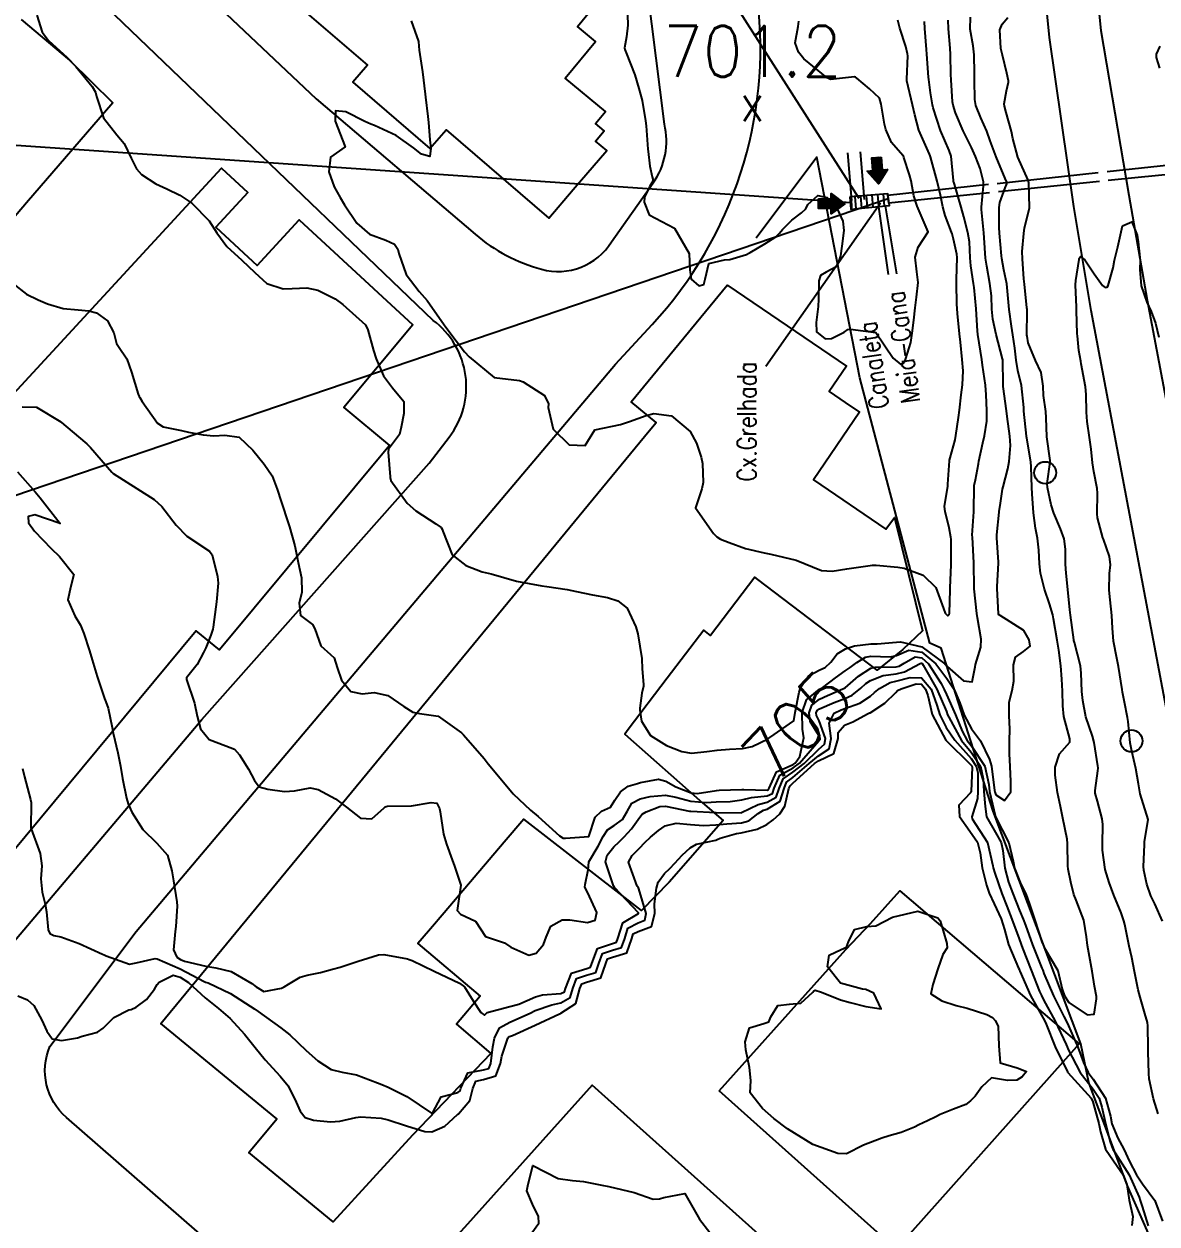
# Model space of a CAD drawing. Header units: metres. Extents: x 286371 to 293043, y 7462578 to 7466404.
# Drawn here: x 290006.9 to 290096.1, y 7463919.3 to 7464013.8 of the extents above; entities that cross this region are included whole.
import ezdxf
from ezdxf.enums import TextEntityAlignment as Align

# ---------------------------------------------------------------- set-up
doc = ezdxf.new("R2010")
doc.units = ezdxf.units.M
doc.header["$MEASUREMENT"] = 0
doc.linetypes.add('CONTINUO', pattern=[0])
doc.linetypes.add('TRACEJADO', pattern=[8.7, 8, -0.7])
for name, color, linetype in [('CANALETA', 151, 'Continuous'), ('Cotas', 45, 'Continuous'), ('Curvas de Nivel 1m', 11, 'Continuous'), ('Curvas de Nivel 5m', 15, 'Continuous'), ('Divisas', 45, 'Continuous'), ('Edificações', 30, 'Continuous'), ('GALERIA', 45, 'Continuous'), ('GRELHA', 45, 'CONTINUO'), ('Linha Férrea', 20, 'Continuous'), ('Pontos Cotados', 45, 'Continuous'), ('Postes', 20, 'Continuous'), ('TEXTO', 45, 'Continuous'), ('TUBO', 45, 'Continuous'), ('Vias primárias', 230, 'Continuous')]:
    doc.layers.add(name, color=color, linetype=linetype)
doc.styles.add('ROMANS', font='romans', dxfattribs={"height": 0.2})
doc.styles.add('Style-STANDARD', font='STANDARD.shx')

# ---------------------------------------------------------------- blocks, each defined once
blk = doc.blocks.new('ELVTXT_152')
at = {"layer": 'Pontos Cotados', "linetype": 'Continuous', "style": 'Style-STANDARD'}
for s, height, p in [('701.2', 4, (0, 4)), ('x', 3, (0, 0))]:
    blk.add_text(s, height=height, dxfattribs=at).set_placement(p, align=Align.MIDDLE_CENTER)

msp = doc.modelspace()

# ---------------------------------------------------------------- hatches: boundary and pattern name
at = {"layer": 'TEXTO'}
for points in [[(290074.331, 7464003.341), (290074.41, 7464002.329), (290074.839, 7464002.363), (290074.127, 7464001.22), (290073.245, 7464002.238), (290073.674, 7464002.272), (290073.594, 7464003.283)], [(290069.39, 7464000.039), (290070.405, 7464000.039), (290070.405, 7464000.469), (290071.488, 7463999.669), (290070.405, 7463998.87), (290070.405, 7463999.3), (290069.39, 7463999.3)]]:
    msp.add_hatch(color=256, dxfattribs=at).paths.add_polyline_path(points)

# ---------------------------------------------------------------- linework, layer by layer
at = {"layer": 'CANALETA', "linetype": 'CONTINUO'}
for points in [[(290074.908, 7463994.086, 701.592), (290074.142, 7463999.411, 701.417)], [(290075.565, 7463994.143, 701.66), (290074.687, 7463999.487, 701.429)]]:
    msp.add_polyline3d(points, dxfattribs=at)
at = {"layer": 'Curvas de Nivel 1m', "flags": 128}
for points, elevation in [([(290054.324, 7464015.814), (290054.397, 7464013.813), (290054.393, 7464013.713), (290054.279, 7464012.814), (290054.135, 7464011.947), (290054.145, 7464011.816), (290054.26, 7464011.547), (290054.947, 7464009.804), (290055.27, 7464008.747), (290055.507, 7464007.795), (290055.787, 7464006.183), (290055.827, 7464005.79), (290055.975, 7464003.959), (290055.988, 7464003.787), (290056.127, 7464002.618), (290056.317, 7464001.781), (290056.385, 7464001.506), (290056.102, 7464001.006), (290055.709, 7464000.171), (290055.67, 7463999.791), (290056.069, 7463998.795), (290058.054, 7463997.754), (290059.223, 7463995.736), (290059.275, 7463994.459), (290059.383, 7463993.733), (290059.976, 7463993.2), (290060.379, 7463993.318), (290060.489, 7463993.717), (290060.761, 7463994.961), (290062.007, 7463995.245), (290062.429, 7463995.266), (290063.728, 7463995.669), (290063.92, 7463995.762), (290064.017, 7463995.826), (290065.183, 7463996.495), (290066.035, 7463997.046), (290066.332, 7463997.338), (290066.558, 7463997.627), (290067.299, 7463998.376), (290068.064, 7463998.936), (290068.405, 7463999.264), (290068.575, 7463999.597), (290069.358, 7464000.316), (290070.086, 7464000.15), (290070.743, 7463999.564), (290071.323, 7463998.287), (290071.393, 7463997.554), (290071.252, 7463996.33), (290071.144, 7463995.557), (290070.841, 7463994.722), (290069.994, 7463994.269), (290069.55, 7463994.022), (290069.43, 7463993.583), (290069.397, 7463992.148), (290069.373, 7463991.583), (290069.218, 7463990.302), (290069.258, 7463989.584), (290069.916, 7463989.028), (290070.438, 7463989.044), (290071.427, 7463989.552), (290071.717, 7463989.758), (290071.928, 7463989.795), (290073.924, 7463989.514), (290075.288, 7463987.494), (290075.887, 7463987), (290076.172, 7463987.198), (290076.288, 7463987.479), (290076.661, 7463988.725), (290076.783, 7463989.472), (290076.913, 7463990.496), (290077.019, 7463991.468), (290077.125, 7463992.308), (290077.244, 7463993.466), (290077.151, 7463994.313), (290077.02, 7463995.469), (290077.241, 7463996.251), (290078.044, 7463997.454), (290077.171, 7463999.468), (290076.903, 7464000.285), (290076.696, 7464001.473), (290076.574, 7464001.938), (290076.132, 7464003.311), (290076.086, 7464003.428), (290076.035, 7464003.476), (290075.143, 7464004.479), (290074.695, 7464005.504), (290074.607, 7464005.932), (290074.348, 7464007.502), (290074.211, 7464007.975), (290073.414, 7464008.713), (290072.418, 7464009.541), (290072.319, 7464009.627), (290072.236, 7464009.661), (290071.289, 7464009.559), (290070.347, 7464009.458), (290070.233, 7464009.498), (290070.075, 7464009.577), (290068.256, 7464011.066), (290067.815, 7464011.611), (290067.554, 7464012.336), (290067.791, 7464013.612), (290067.864, 7464014.048)], 702), ([(290006.7, 7463983.672), (290007.831, 7463983.636), (290009.74, 7463982.496), (290009.813, 7463982.435), (290010.142, 7463982.156), (290011.788, 7463980.756), (290012.084, 7463980.46), (290013.756, 7463978.536), (290013.871, 7463978.433), (290015.737, 7463977.236), (290017.109, 7463976.384), (290017.716, 7463975.833), (290018.831, 7463974.357), (290019.681, 7463973.488), (290021.461, 7463972.317), (290021.658, 7463972.025), (290022.095, 7463970.307), (290022.126, 7463969.797), (290022.003, 7463968.308), (290021.964, 7463967.933), (290021.735, 7463966.312), (290021.708, 7463966.166), (290021.555, 7463965.685), (290021.158, 7463964.702), (290020.991, 7463964.323), (290020.476, 7463963.373), (290019.648, 7463962.342), (290019.643, 7463962.202), (290020.279, 7463960.332), (290020.473, 7463959.315), (290020.74, 7463958.325), (290021.431, 7463957.466), (290022.732, 7463956.987), (290023.421, 7463956.716), (290023.816, 7463956.278), (290024.527, 7463955.138), (290025.001, 7463954.26), (290025.377, 7463953.763), (290026.047, 7463953.571), (290027.371, 7463953.382), (290028.149, 7463953.437), (290029.376, 7463953.681), (290030.025, 7463953.534), (290031.364, 7463952.796), (290032.24, 7463952.151), (290033.341, 7463951.295), (290034.225, 7463951.237), (290035.201, 7463952.107), (290035.287, 7463952.174), (290035.356, 7463952.202), (290035.478, 7463952.224), (290037.357, 7463952.259), (290038.898, 7463952.504), (290039.361, 7463952.476), (290039.558, 7463952.031), (290039.608, 7463951.773), (290039.878, 7463950.026), (290040.107, 7463949.223), (290040.566, 7463948.015), (290040.754, 7463947.493), (290041.254, 7463946.004), (290040.962, 7463944.018), (290041.22, 7463943.729), (290042.391, 7463943.17), (290043.194, 7463941.974), (290044.691, 7463941.459), (290045.182, 7463941.129), (290046.601, 7463940.495), (290047.175, 7463940.64), (290047.762, 7463941.329), (290047.953, 7463941.903), (290048.317, 7463942.788), (290049.215, 7463943.279), (290049.824, 7463943.267), (290051.212, 7463943.058), (290051.818, 7463943.242), (290051.952, 7463943.844), (290051.247, 7463945.4), (290051.011, 7463945.858), (290051.045, 7463946.07), (290051.274, 7463947.206), (290051.314, 7463947.824), (290051.326, 7463947.854), (290052.055, 7463949.091), (290052.448, 7463949.837), (290052.78, 7463950.374), (290053.327, 7463950.707), (290053.977, 7463951.172), (290054.334, 7463951.81), (290054.695, 7463952.463), (290055.359, 7463952.806), (290056.157, 7463952.987), (290057.364, 7463953.086), (290058.182, 7463952.932), (290059.357, 7463952.615), (290060.564, 7463952.508), (290061.357, 7463952.557), (290062.445, 7463952.6), (290063.36, 7463952.728), (290064.127, 7463952.899), (290065.365, 7463953.033), (290065.774, 7463953.232), (290065.913, 7463953.636), (290066.357, 7463954.663), (290067.398, 7463955.238), (290067.909, 7463955.604), (290069.431, 7463957.38), (290069.524, 7463957.482), (290069.539, 7463957.573), (290069.437, 7463957.794), (290068.751, 7463958.886), (290068.677, 7463959.586), (290068.878, 7463960.179), (290069.48, 7463960.664), (290070.112, 7463960.937), (290071.494, 7463961.544), (290072.562, 7463962.475), (290073.518, 7463963.089), (290073.859, 7463963.169), (290075.52, 7463963.204), (290075.752, 7463963.25), (290076.144, 7463963.475), (290077.011, 7463963.983), (290077.531, 7463963.921), (290078.071, 7463963.446), (290079.047, 7463961.885), (290079.291, 7463961.427), (290079.488, 7463961.013), (290080.194, 7463959.413), (290080.718, 7463958.133), (290081.109, 7463957.399), (290081.428, 7463956.993), (290082.509, 7463955.378), (290082.823, 7463953.932), (290082.869, 7463953.372), (290083.334, 7463951.375), (290084.388, 7463949.348), (290084.732, 7463947.903), (290084.829, 7463947.341), (290085.267, 7463946.211), (290085.727, 7463945.327), (290085.983, 7463944.583), (290086.406, 7463943.317), (290087.017, 7463941.477), (290087.078, 7463941.306), (290087.181, 7463941.103), (290088.238, 7463939.288), (290088.598, 7463937.816), (290088.769, 7463937.28), (290089.117, 7463936.776), (290090.56, 7463935.794), (290091.103, 7463935.859), (290091.295, 7463937.068), (290091.282, 7463937.242), (290091.136, 7463938.05), (290090.941, 7463939.248), (290090.892, 7463939.514), (290090.57, 7463941.254), (290090.51, 7463941.939), (290090.282, 7463943.258), (290089.68, 7463944.833), (290089.51, 7463945.271), (290089.269, 7463946.241), (290089.068, 7463947.278), (290089.045, 7463947.521), (290089.011, 7463949.279), (290088.971, 7463949.628), (290088.645, 7463951.285), (290088.445, 7463952.2), (290088.226, 7463953.292), (290088.029, 7463954.66), (290088.024, 7463955.295), (290088.365, 7463956.345), (290089.196, 7463957.278), (290089.198, 7463957.518), (290088.717, 7463959.286), (290088.648, 7463960.116), (290088.617, 7463961.288), (290088.559, 7463962.238), (290088.49, 7463963.29), (290088.334, 7463964.501), (290088.2, 7463965.295), (290087.913, 7463966.966), (290087.844, 7463967.301), (290087.597, 7463968.171), (290087.207, 7463969.311), (290086.888, 7463970.571), (290086.81, 7463971.317), (290086.74, 7463972.398), (290086.632, 7463973.32), (290086.49, 7463974.126), (290086.328, 7463975.325), (290086.23, 7463976.831), (290086.199, 7463977.328), (290086.145, 7463978.95), (290086.121, 7463979.329), (290085.802, 7463981.195), (290085.779, 7463981.335), (290085.772, 7463981.367), (290085.581, 7463983.338), (290085.564, 7463983.612), (290085.387, 7463985.342), (290085.088, 7463986.546), (290084.958, 7463987.343), (290084.851, 7463988.289), (290084.702, 7463989.349), (290084.608, 7463990.025), (290084.405, 7463991.348), (290084.254, 7463993.076), (290084.223, 7463993.351), (290084.001, 7463994.455), (290083.83, 7463995.357), (290083.803, 7463995.572), (290083.654, 7463997.36), (290083.629, 7463997.782), (290083.614, 7463999.361), (290083.668, 7463999.772), (290084.098, 7464000.926), (290084.225, 7464001.23), (290084.22, 7464001.353), (290084.108, 7464001.646), (290083.383, 7464003.366), (290082.917, 7464004.608), (290082.643, 7464005.377), (290082.18, 7464006.439), (290081.801, 7464007.39), (290081.712, 7464007.884), (290081.68, 7464009.393), (290081.677, 7464009.959), (290081.659, 7464011.394), (290081.569, 7464012.101), (290081.337, 7464013.399), (290081.357, 7464014.35)], 706), ([(290007.871, 7464014.521), (290008.284, 7464013.187), (290008.78, 7464012.507), (290010.254, 7464011.167), (290010.927, 7464010.474), (290012.221, 7464008.896), (290012.479, 7464008.45), (290012.55, 7464008.108), (290013.106, 7464006.441), (290014.164, 7464005.08), (290014.75, 7464004.415), (290015.28, 7464003.258), (290015.715, 7464002.4), (290016.108, 7464001.967), (290017.236, 7464001.238), (290018.091, 7464000.829), (290019.121, 7464000.349), (290020.075, 7463999.717), (290021.426, 7463998.314), (290022.04, 7463997.374), (290022.83, 7463996.292), (290024.008, 7463995.213), (290025.019, 7463994.259), (290025.981, 7463993.392), (290027.247, 7463992.954), (290027.976, 7463992.985), (290029.122, 7463993.052), (290029.974, 7463992.854), (290031.34, 7463992.164), (290031.958, 7463991.723), (290033.731, 7463990.127), (290033.928, 7463989.734), (290034.36, 7463988.118), (290034.566, 7463987.442), (290035.144, 7463986.105), (290035.86, 7463985.18), (290036.75, 7463984.081), (290036.756, 7463983.154), (290036.552, 7463982.083), (290036.405, 7463981.482), (290035.785, 7463980.662), (290035.544, 7463980.333), (290035.53, 7463980.098), (290035.674, 7463978.167), (290035.678, 7463978.095), (290035.741, 7463977.868), (290037.015, 7463976.075), (290037.705, 7463975.493), (290039.263, 7463974.469), (290039.686, 7463974.159), (290039.774, 7463974.033), (290039.825, 7463973.889), (290040.571, 7463972.021), (290041.642, 7463971.184), (290042.935, 7463970.684), (290043.632, 7463970.517), (290045.624, 7463969.944), (290047.619, 7463969.579), (290048.007, 7463969.52), (290049.615, 7463969.286), (290050.344, 7463969.142), (290051.609, 7463968.867), (290052.792, 7463968.65), (290053.602, 7463968.384), (290054.345, 7463967.813), (290055.032, 7463966.343), (290055.176, 7463965.8), (290055.481, 7463963.849), (290055.486, 7463963.795), (290055.523, 7463963.059), (290055.621, 7463961.793), (290055.613, 7463961.682), (290055.494, 7463961.13), (290055.333, 7463959.94), (290055.331, 7463959.797), (290055.456, 7463958.908), (290056.167, 7463957.783), (290057.423, 7463957.013), (290058.642, 7463956.52), (290059.414, 7463956.403), (290060.599, 7463956.534), (290061.418, 7463956.644), (290062.389, 7463956.721), (290063.42, 7463956.77), (290064.173, 7463956.913), (290065.432, 7463957.521), (290065.489, 7463957.588), (290065.562, 7463957.643), (290067.454, 7463958.954), (290067.568, 7463959.603), (290067.871, 7463961.216), (290068, 7463961.597), (290068.607, 7463962.488), (290069.515, 7463962.952), (290069.932, 7463963.154), (290070.361, 7463963.562), (290070.864, 7463964.224), (290071.54, 7463964.615), (290072.227, 7463964.851), (290073.547, 7463965.021), (290074.033, 7463965.021), (290075.549, 7463965.129), (290075.868, 7463965.161), (290077.544, 7463964.784), (290079.336, 7463963.427), (290079.521, 7463963.236), (290080.82, 7463962.089), (290081.503, 7463962.009), (290081.724, 7463963.188), (290081.774, 7463963.391), (290082.172, 7463964.757), (290082.197, 7463965.385), (290081.92, 7463967.048), (290081.863, 7463967.39), (290081.655, 7463969.352), (290081.652, 7463969.394), (290081.644, 7463971.394), (290081.515, 7463973.397), (290081.512, 7463973.562), (290081.628, 7463975.396), (290081.631, 7463975.48), (290081.663, 7463977.396), (290081.671, 7463977.469), (290081.752, 7463977.937), (290081.989, 7463979.172), (290082.037, 7463979.391), (290082.349, 7463980.833), (290082.484, 7463981.384), (290082.663, 7463982.54), (290082.662, 7463983.382), (290082.614, 7463984.622), (290082.542, 7463985.384), (290082.317, 7463986.958), (290082.261, 7463987.389), (290081.94, 7463989.378), (290081.938, 7463989.394), (290081.928, 7463989.64), (290081.819, 7463991.396), (290081.651, 7463993.063), (290081.605, 7463993.392), (290081.389, 7463994.781), (290081.348, 7463995.398), (290081.286, 7463996.652), (290081.155, 7463997.398), (290080.842, 7463998.623), (290080.644, 7463999.406), (290080.101, 7464001.207), (290080.053, 7464001.365), (290080.04, 7464001.415), (290080.027, 7464001.494), (290079.837, 7464003.419), (290079.694, 7464003.867), (290079.006, 7464005.432), (290078.423, 7464007.218), (290078.371, 7464007.442), (290078.218, 7464008.387), (290078.077, 7464009.447), (290078.064, 7464009.62), (290077.941, 7464011.449), (290077.909, 7464011.81), (290077.783, 7464013.452), (290077.75, 7464014.005)], 704), ([(290037.337, 7464014.069), (290037.903, 7464012.427), (290037.925, 7464012.06), (290037.951, 7464011.752), (290038.234, 7464010.054), (290038.444, 7464008.296), (290038.471, 7464008.059), (290038.651, 7464006.525), (290038.696, 7464006.054), (290038.792, 7464004.69), (290038.885, 7464004.053), (290038.811, 7464003.377), (290038.136, 7464003.559), (290037.527, 7464004.074), (290036.158, 7464005.045), (290034.459, 7464005.83), (290034.171, 7464005.93), (290033.687, 7464006.132), (290032.185, 7464006.889), (290031.373, 7464006.98), (290031.338, 7464006.167), (290032.144, 7464004.154), (290030.982, 7464003.321), (290030.849, 7464002.173), (290031.268, 7464000.995), (290031.731, 7464000.16), (290032.075, 7463999.584), (290033.046, 7463998.14), (290034.041, 7463997.265), (290035.344, 7463996.795), (290036.03, 7463996.478), (290036.276, 7463996.091), (290036.363, 7463995.745), (290036.95, 7463994.08), (290037.975, 7463992.761), (290038.598, 7463992.055), (290039.936, 7463990.131), (290039.999, 7463990.033), (290040.216, 7463989.744), (290041.539, 7463988.01), (290041.898, 7463987.603), (290043.874, 7463985.974), (290045.861, 7463985.734), (290046.151, 7463985.649), (290047.844, 7463984.569), (290048.154, 7463983.91), (290048.131, 7463983.609), (290048.511, 7463981.904), (290049.786, 7463980.677), (290051.024, 7463980.627), (290051.804, 7463981.854), (290053.811, 7463982.293), (290054.515, 7463982.511), (290055.822, 7463982.985), (290056.442, 7463983.158), (290057.822, 7463982.975), (290059.3, 7463981.732), (290059.79, 7463980.821), (290060.159, 7463979.719), (290060.273, 7463979.211), (290060.31, 7463977.716), (290060.228, 7463977.226), (290059.714, 7463975.724), (290061.134, 7463973.703), (290061.403, 7463973.423), (290061.678, 7463973.259), (290062.373, 7463972.984), (290063.667, 7463972.52), (290065.128, 7463972.177), (290065.661, 7463972.073), (290067.654, 7463971.604), (290069.642, 7463970.779), (290070.475, 7463970.728), (290071.645, 7463970.915), (290072.196, 7463970.986), (290073.649, 7463971.205), (290073.942, 7463971.217), (290075.645, 7463971.048), (290076.158, 7463970.963), (290077.633, 7463970.413), (290078.646, 7463969.439), (290079.234, 7463967.785), (290079.382, 7463967.427), (290079.581, 7463967.219), (290079.698, 7463967.307), (290079.716, 7463967.422), (290079.771, 7463969.263), (290079.777, 7463969.422), (290079.839, 7463971.223), (290079.843, 7463971.421), (290079.84, 7463973.263), (290079.828, 7463973.422), (290079.695, 7463974.137), (290079.369, 7463975.43), (290079.333, 7463975.817), (290079.583, 7463977.427), (290079.598, 7463977.575), (290079.707, 7463979.425), (290079.718, 7463979.482), (290079.778, 7463979.657), (290080.156, 7463981.062), (290080.219, 7463981.418), (290080.412, 7463982.829), (290080.498, 7463983.414), (290080.645, 7463984.62), (290080.728, 7463985.411), (290080.781, 7463986.511), (290080.721, 7463987.412), (290080.573, 7463988.755), (290080.503, 7463989.416), (290080.349, 7463991.018), (290080.312, 7463991.419), (290080.3, 7463991.758), (290080.276, 7463993.419), (290080.276, 7463993.706), (290080.307, 7463995.419), (290080.289, 7463995.69), (290080.036, 7463996.88), (290079.918, 7463997.293), (290079.872, 7463997.418), (290079.379, 7463998.743), (290079.197, 7463999.432), (290078.997, 7464000.345), (290078.738, 7464001.435), (290078.22, 7464003.356), (290078.191, 7464003.444), (290078.136, 7464003.574), (290077.301, 7464005.457), (290076.981, 7464006.67), (290076.816, 7464007.465), (290076.362, 7464009.343), (290076.349, 7464009.473), (290076.434, 7464011.299), (290076.42, 7464011.472), (290076.273, 7464012.042), (290075.806, 7464013.482), (290075.657, 7464014.131)], 703), ([(290096.157, 7463927.997), (290095.782, 7463929.173), (290095.437, 7463930.769), (290095.397, 7463931.179), (290095.355, 7463932.884), (290095.357, 7463933.18), (290095.335, 7463934.936), (290095.298, 7463935.181), (290095.105, 7463935.909), (290094.719, 7463937.191), (290094.573, 7463937.753), (290094.276, 7463939.198), (290094.067, 7463940.305), (290093.867, 7463941.204), (290093.513, 7463942.906), (290093.441, 7463943.211), (290093.223, 7463943.834), (290092.666, 7463945.223), (290092.277, 7463946.216), (290091.971, 7463947.234), (290091.771, 7463948.773), (290091.771, 7463949.238), (290091.791, 7463950.784), (290091.738, 7463951.239), (290091.365, 7463952.613), (290091.188, 7463953.247), (290091.173, 7463953.452), (290091.401, 7463955.009), (290091.431, 7463955.216), (290091.43, 7463955.244), (290091.406, 7463955.4), (290091.098, 7463957.249), (290090.963, 7463957.73), (290090.458, 7463959.26), (290090.201, 7463960.546), (290090.132, 7463961.265), (290090.085, 7463962.696), (290090.028, 7463963.267), (290089.552, 7463965.111), (290089.514, 7463965.275), (290089.507, 7463965.323), (290089.233, 7463967.28), (290089.177, 7463967.694), (290089.031, 7463969.283), (290088.91, 7463970.562), (290088.847, 7463971.286), (290088.841, 7463972.466), (290088.744, 7463973.288), (290088.464, 7463974.071), (290087.933, 7463975.301), (290087.714, 7463975.956), (290087.427, 7463977.309), (290087.417, 7463977.633), (290087.647, 7463979.306), (290087.645, 7463979.437), (290087.381, 7463981.311), (290087.336, 7463982.813), (290087.302, 7463983.305), (290087.12, 7463984.576), (290087.087, 7463985.31), (290086.932, 7463986.365), (290086.49, 7463987.316), (290085.915, 7463988.707), (290085.823, 7463989.227), (290085.817, 7463989.327), (290085.831, 7463991.205), (290085.825, 7463991.326), (290085.807, 7463991.476), (290085.612, 7463993.33), (290085.569, 7463993.752), (290085.451, 7463995.333), (290085.444, 7463995.912), (290085.565, 7463997.332), (290085.627, 7463997.755), (290086.019, 7463999.325), (290086.026, 7463999.374), (290085.975, 7464001.326), (290085.917, 7464001.517), (290085.105, 7464003.34), (290084.7, 7464004.803), (290084.589, 7464005.348), (290084.187, 7464006.854), (290084.041, 7464007.357), (290084.032, 7464007.522), (290084.212, 7464008.555), (290084.35, 7464009.225), (290084.353, 7464009.353), (290084.236, 7464009.952), (290083.879, 7464011.36), (290083.751, 7464011.883), (290083.674, 7464013.364), (290083.869, 7464013.792), (290084.308, 7464014.317)], 707), ([(290096.268, 7464012.08), (290095.988, 7464011.449), (290095.98, 7464011.179), (290096.241, 7464010.328)], 707), ([(290096.488, 7463943.165), (290095.882, 7463944.527), (290095.559, 7463945.18), (290095.258, 7463946.093), (290095.013, 7463947.188), (290094.995, 7463947.474), (290095.057, 7463949.188), (290095.076, 7463949.43), (290095.344, 7463951.184), (290094.725, 7463953.194), (290094.587, 7463953.996), (290094.392, 7463955.2), (290094.061, 7463956.568), (290093.946, 7463957.207), (290093.77, 7463958.899), (290093.721, 7463959.211), (290093.482, 7463960.427), (290093.332, 7463961.217), (290093.304, 7463961.41), (290093.024, 7463963.222), (290092.881, 7463963.877), (290092.626, 7463965.228), (290092.554, 7463966.245), (290092.504, 7463967.231), (290092.355, 7463968.481), (290092.279, 7463969.234), (290092.321, 7463970.547), (290092.392, 7463971.233), (290092.315, 7463971.892), (290091.844, 7463973.241), (290091.798, 7463973.364), (290091.682, 7463973.745), (290091.38, 7463974.93), (290091.337, 7463975.25), (290091.373, 7463976.886), (290091.349, 7463977.242), (290091.077, 7463978.572), (290090.973, 7463979.25), (290090.863, 7463980.326), (290090.745, 7463981.25), (290090.559, 7463982.517), (290090.502, 7463983.254), (290090.469, 7463984.641), (290090.421, 7463985.256), (290090.089, 7463987.064), (290090.046, 7463987.262), (290089.907, 7463988.103), (290089.785, 7463989.267), (290089.778, 7463989.415), (290089.714, 7463991.268), (290089.703, 7463991.523), (290089.636, 7463993.27), (290089.651, 7463993.608), (290089.922, 7463995.266), (290089.937, 7463995.344), (290090.018, 7463995.507), (290090.36, 7463995.259), (290091.109, 7463994.136), (290091.761, 7463993.238), (290091.981, 7463993.06), (290092.121, 7463993.093), (290092.217, 7463993.231), (290092.601, 7463994.629), (290092.704, 7463995.224), (290092.971, 7463996.279), (290093.167, 7463997.218), (290093.349, 7463997.921), (290094.06, 7463998.236), (290094.482, 7463997.198), (290094.576, 7463996.656), (290094.716, 7463995.194), (290094.713, 7463994.484), (290094.795, 7463993.192), (290095.249, 7463991.901), (290095.604, 7463991.18), (290095.94, 7463990.27), (290096.185, 7463989.171)], 708), ([(290006.328, 7463978.546), (290007.731, 7463976.991), (290008.123, 7463976.518), (290009.694, 7463974.494), (290007.704, 7463975.175), (290007.186, 7463975.048), (290007.206, 7463974.532), (290007.685, 7463973.89), (290008.993, 7463972.505), (290009.655, 7463971.893), (290010.767, 7463970.477), (290010.544, 7463969.557), (290010.301, 7463968.484), (290010.852, 7463967.209), (290011.295, 7463966.469), (290011.561, 7463965.824), (290012.009, 7463964.457), (290012.216, 7463963.762), (290012.616, 7463962.448), (290013.199, 7463960.718), (290013.302, 7463960.437), (290013.467, 7463959.938), (290013.795, 7463958.429), (290013.876, 7463957.989), (290014.234, 7463956.422), (290014.445, 7463955.372), (290014.595, 7463954.416), (290014.926, 7463952.845), (290015.059, 7463952.409), (290015.344, 7463951.752), (290016.208, 7463950.391), (290017.308, 7463949.303), (290018.138, 7463948.362), (290018.5, 7463947.132), (290018.614, 7463946.354), (290018.888, 7463944.701), (290018.9, 7463944.349), (290018.799, 7463942.762), (290018.765, 7463942.351), (290018.624, 7463940.911), (290018.877, 7463940.349), (290019.171, 7463940.144), (290019.491, 7463940.018), (290021.164, 7463939.623), (290021.961, 7463939.5), (290023.153, 7463939.213), (290024.779, 7463938.26), (290025.13, 7463937.996), (290025.738, 7463937.632), (290027.129, 7463937.885), (290027.342, 7463938.01), (290027.666, 7463938.216), (290028.592, 7463938.753), (290029.145, 7463938.921), (290030.189, 7463939.138), (290031.152, 7463939.387), (290031.756, 7463939.555), (290033.162, 7463940.01), (290033.25, 7463940.046), (290033.495, 7463940.129), (290034.75, 7463940.531), (290035.171, 7463940.549), (290037.041, 7463940.201), (290037.165, 7463940.166), (290037.402, 7463940.071), (290039.152, 7463939.244), (290040.636, 7463938.527), (290041.138, 7463938.292), (290041.53, 7463938.008), (290042.211, 7463936.905), (290042.828, 7463935.989), (290043.101, 7463935.771), (290043.206, 7463935.88), (290043.325, 7463935.981), (290045.112, 7463936.466), (290045.82, 7463936.646), (290047.124, 7463937.216), (290047.667, 7463937.366), (290049.128, 7463937.464), (290049.408, 7463937.603), (290049.491, 7463937.879), (290049.948, 7463939.077), (290051.158, 7463939.453), (290051.46, 7463939.549), (290051.567, 7463939.848), (290051.997, 7463941.027), (290053.188, 7463941.422), (290053.491, 7463941.518), (290053.6, 7463941.818), (290053.99, 7463943.035), (290055.224, 7463943.772), (290055.239, 7463943.779), (290055.242, 7463943.794), (290055.225, 7463943.833), (290053.34, 7463945.823), (290053.256, 7463945.961), (290052.644, 7463947.834), (290052.76, 7463948.364), (290053.302, 7463949.035), (290053.7, 7463949.426), (290054.099, 7463949.813), (290054.679, 7463950.449), (290055.338, 7463951.372), (290055.531, 7463951.602), (290055.84, 7463951.787), (290056.921, 7463952.2), (290057.351, 7463952.225), (290059.244, 7463951.837), (290059.345, 7463951.821), (290061.327, 7463951.722), (290061.344, 7463951.718), (290063.307, 7463951.712), (290063.345, 7463951.722), (290064.643, 7463952.367), (290065.357, 7463952.531), (290066.073, 7463952.924), (290066.307, 7463953.63), (290066.624, 7463954.387), (290067.393, 7463954.898), (290068.279, 7463955.597), (290069.421, 7463956.704), (290069.886, 7463957.108), (290069.96, 7463957.567), (290069.455, 7463958.941), (290069.253, 7463959.371), (290069.232, 7463959.578), (290069.29, 7463959.754), (290069.469, 7463959.892), (290070.648, 7463960.385), (290071.481, 7463960.702), (290072.056, 7463960.966), (290072.743, 7463961.526), (290073.141, 7463961.878), (290073.503, 7463962.12), (290074.499, 7463962.51), (290075.512, 7463962.656), (290076.174, 7463962.814), (290077.409, 7463963.456), (290077.485, 7463963.495), (290077.525, 7463963.49), (290077.566, 7463963.454), (290077.65, 7463963.325), (290078.707, 7463961.436), (290079.468, 7463959.676), (290079.565, 7463959.423), (290079.652, 7463959.231), (290080.673, 7463957.406), (290081.42, 7463956.472), (290082.167, 7463955.383), (290082.379, 7463954.389), (290082.43, 7463953.379), (290082.522, 7463952.211), (290082.64, 7463951.375), (290083.326, 7463950.162), (290083.783, 7463949.357), (290083.924, 7463948.735), (290084.071, 7463947.353), (290084.36, 7463946.256), (290084.699, 7463945.343), (290085.234, 7463944.021), (290085.517, 7463943.33), (290085.689, 7463942.853), (290086.241, 7463941.319), (290086.983, 7463939.481), (290087.054, 7463939.306), (290087.15, 7463939.058), (290087.903, 7463937.293), (290088.721, 7463935.659), (290088.92, 7463935.277), (290089.089, 7463934.939), (290089.825, 7463933.263), (290090.262, 7463932.04), (290090.633, 7463931.25), (290091.026, 7463930.722), (290092.005, 7463929.229), (290092.386, 7463927.821), (290092.509, 7463927.221), (290092.957, 7463926.076), (290093.434, 7463925.207), (290093.891, 7463924.239), (290094.437, 7463923.192), (290094.903, 7463922.48), (290095.869, 7463921.17), (290096.479, 7463919.541)], 707), ([(290006.375, 7463937.296), (290007.121, 7463936.973), (290007.624, 7463936.527), (290008.245, 7463935.369), (290008.641, 7463934.511), (290009.075, 7463933.916), (290009.803, 7463933.763), (290011.077, 7463933.983), (290011.434, 7463934.112), (290012.629, 7463934.444), (290013.089, 7463934.76), (290013.928, 7463935.596), (290015.111, 7463936.183), (290015.284, 7463936.228), (290015.686, 7463936.396), (290016.493, 7463937.014), (290017.136, 7463937.827), (290017.338, 7463938.175), (290017.504, 7463938.369), (290018.597, 7463938.908), (290019.15, 7463938.762), (290019.792, 7463938.335), (290021.12, 7463937.135), (290022.173, 7463936.298), (290023.092, 7463935.505), (290024.22, 7463934.267), (290025.059, 7463933.23), (290025.841, 7463932.242), (290027.025, 7463930.969), (290027.638, 7463930.215), (290028.267, 7463928.933), (290028.587, 7463928.2), (290028.977, 7463927.706), (290029.651, 7463927.508), (290030.972, 7463927.368), (290031.711, 7463927.416), (290032.978, 7463927.725), (290033.344, 7463927.764), (290034.978, 7463927.673), (290035.534, 7463927.537), (290036.969, 7463927.045), (290038.406, 7463926.609), (290038.962, 7463926.585), (290039.979, 7463927.019), (290040.983, 7463927.948), (290041.017, 7463927.981), (290041.053, 7463928.013), (290041.959, 7463929.04), (290042.188, 7463929.997), (290042.435, 7463930.581), (290043.025, 7463930.716), (290044.002, 7463930.997), (290044.37, 7463931.965), (290044.467, 7463932.549), (290044.95, 7463933.956), (290044.996, 7463934.035), (290045.076, 7463934.081), (290045.305, 7463934.177), (290047.09, 7463934.992), (290049.011, 7463935.886), (290049.078, 7463935.911), (290049.105, 7463935.919), (290050.287, 7463936.696), (290050.618, 7463937.862), (290050.758, 7463938.242), (290051.142, 7463938.36), (290052.268, 7463938.716), (290052.651, 7463939.832), (290052.785, 7463940.215), (290053.172, 7463940.338), (290054.304, 7463940.681), (290054.698, 7463941.802), (290054.815, 7463942.185), (290055.203, 7463942.369), (290056.243, 7463942.745), (290056.511, 7463943.775), (290056.48, 7463944.532), (290056.659, 7463945.773), (290056.789, 7463946.244), (290057.271, 7463946.914), (290057.71, 7463947.326), (290058.099, 7463947.752), (290058.672, 7463948.365), (290059.302, 7463948.948), (290059.81, 7463949.224), (290061.312, 7463949.559), (290061.421, 7463949.595), (290061.663, 7463949.699), (290062.935, 7463950.065), (290063.321, 7463950.119), (290064.572, 7463950.409), (290065.331, 7463950.783), (290065.835, 7463951.139), (290066.354, 7463951.629), (290066.754, 7463952.223), (290067.074, 7463953.619), (290067.161, 7463953.834), (290067.38, 7463954.027), (290069.078, 7463955.581), (290069.407, 7463955.796), (290070.611, 7463956.362), (290070.946, 7463957.552), (290070.963, 7463958.03), (290071.45, 7463958.613), (290072.114, 7463958.875), (290073.308, 7463959.517), (290073.416, 7463959.564), (290073.465, 7463959.586), (290074.635, 7463960.339), (290075.49, 7463961.188), (290075.629, 7463961.345), (290075.916, 7463961.478), (290077.1, 7463961.861), (290077.5, 7463961.835), (290077.832, 7463961.449), (290077.999, 7463960.935), (290078.359, 7463959.441), (290079.434, 7463957.424), (290081.406, 7463955.491), (290081.475, 7463955.393), (290081.494, 7463955.302), (290081.418, 7463953.394), (290081.415, 7463953.352), (290081.372, 7463953.276), (290080.455, 7463952.311), (290080.508, 7463951.407), (290081.327, 7463950.268), (290081.933, 7463949.385), (290082.141, 7463948.542), (290082.301, 7463947.379), (290082.632, 7463946.006), (290082.835, 7463945.371), (290083.242, 7463944.538), (290083.778, 7463943.356), (290084.041, 7463942.518), (290084.374, 7463941.347), (290085.156, 7463939.474), (290085.219, 7463939.333), (290085.257, 7463939.228), (290086.099, 7463937.32), (290087.098, 7463935.538), (290087.229, 7463935.302), (290087.338, 7463935.053), (290088.047, 7463933.29), (290089.002, 7463931.308), (290089.018, 7463931.275), (290089.034, 7463931.251), (290090.874, 7463929.246), (290091, 7463928.95), (290091.483, 7463927.237), (290091.61, 7463926.589), (290091.995, 7463925.229), (290092.924, 7463923.892), (290093.39, 7463923.207), (290093.675, 7463922.43), (290093.857, 7463921.2), (290094.145, 7463919.915), (290094.064, 7463919.196)], 709), ([(290006.728, 7463955.2), (290006.905, 7463954.532), (290007.357, 7463952.749), (290007.408, 7463952.524), (290007.413, 7463952.463), (290007.385, 7463950.524), (290007.41, 7463950.435), (290008.133, 7463948.512), (290008.265, 7463947.524), (290008.185, 7463946.511), (290008.293, 7463945.464), (290008.531, 7463944.505), (290008.627, 7463943.908), (290008.765, 7463942.503), (290008.895, 7463942.196), (290009.197, 7463942.053), (290009.753, 7463941.929), (290011.188, 7463941.424), (290013.038, 7463940.574), (290013.175, 7463940.51), (290013.327, 7463940.432), (290015.165, 7463939.786), (290015.683, 7463939.88), (290017.172, 7463940.242), (290017.341, 7463940.202), (290019.16, 7463939.409), (290021.044, 7463938.418), (290021.145, 7463938.377), (290021.343, 7463938.311), (290023.122, 7463937.483), (290025.019, 7463936.256), (290025.103, 7463936.194), (290025.294, 7463936.058), (290027.082, 7463934.783), (290027.772, 7463934.214), (290029.056, 7463932.987), (290029.99, 7463932.18), (290031.034, 7463931.493), (290031.9, 7463931.283), (290033.028, 7463931.061), (290034.684, 7463930.445), (290035.017, 7463930.306), (290035.532, 7463930.097), (290037.003, 7463929.356), (290038.927, 7463928.045), (290038.984, 7463928.021), (290039.003, 7463928.025), (290039.016, 7463928.044), (290039.704, 7463929.333), (290041.009, 7463929.691), (290041.202, 7463929.821), (290041.253, 7463930.011), (290041.804, 7463931.231), (290043.036, 7463931.471), (290043.442, 7463931.574), (290043.6, 7463931.976), (290043.759, 7463933.279), (290043.898, 7463933.972), (290044.286, 7463934.766), (290045.093, 7463935.227), (290046.696, 7463935.923), (290047.107, 7463936.127), (290048.417, 7463936.592), (290049.117, 7463936.732), (290049.846, 7463937.151), (290050.057, 7463937.871), (290050.353, 7463938.66), (290051.15, 7463938.909), (290051.865, 7463939.132), (290052.112, 7463939.84), (290052.391, 7463940.621), (290053.18, 7463940.878), (290053.897, 7463941.1), (290054.15, 7463941.81), (290054.402, 7463942.611), (290055.213, 7463943.04), (290055.742, 7463943.261), (290055.835, 7463943.785), (290055.253, 7463945.722), (290055.22, 7463945.795), (290055.127, 7463945.926), (290054.45, 7463947.807), (290054.744, 7463948.351), (290055.301, 7463948.925), (290055.729, 7463949.367), (290056.177, 7463949.781), (290056.794, 7463950.3), (290057.328, 7463950.678), (290058.196, 7463950.887), (290059.33, 7463950.777), (290060.34, 7463950.708), (290061.33, 7463950.762), (290062.175, 7463950.848), (290063.333, 7463950.928), (290063.918, 7463951.083), (290064.65, 7463951.655), (290065.084, 7463951.912), (290065.349, 7463951.991), (290066.373, 7463952.615), (290066.695, 7463953.625), (290066.892, 7463954.111), (290067.387, 7463954.491), (290068.665, 7463955.589), (290069.413, 7463956.184), (290070.249, 7463956.735), (290070.413, 7463957.56), (290070.247, 7463958.768), (290070.642, 7463959.557), (290071.193, 7463959.824), (290071.47, 7463959.918), (290072.653, 7463960.35), (290073.485, 7463960.9), (290073.812, 7463961.187), (290074.193, 7463961.504), (290075.036, 7463961.956), (290075.503, 7463962.067), (290076.622, 7463962.353), (290077.507, 7463962.326), (290078.26, 7463961.443), (290078.732, 7463960.179), (290078.96, 7463959.432), (290079.449, 7463958.424), (290080.142, 7463957.414), (290081.413, 7463955.972), (290081.823, 7463955.388), (290081.937, 7463954.845), (290081.95, 7463953.386), (290081.917, 7463952.835), (290081.466, 7463951.393), (290081.508, 7463951.225), (290082.705, 7463949.374), (290083.128, 7463947.525), (290083.151, 7463947.366), (290083.278, 7463946.949), (290083.835, 7463945.356), (290084.223, 7463944.366), (290084.633, 7463943.343), (290085.193, 7463941.778), (290085.355, 7463941.332), (290085.462, 7463941.048), (290086.14, 7463939.32), (290086.795, 7463937.644), (290086.948, 7463937.307), (290087.119, 7463936.983), (290088.032, 7463935.29), (290088.896, 7463933.448), (290088.971, 7463933.276), (290089.061, 7463933.064), (290090, 7463931.26), (290091.015, 7463929.944), (290091.489, 7463929.237), (290091.708, 7463928.519), (290092.004, 7463927.229), (290092.373, 7463925.803), (290092.571, 7463925.22), (290092.936, 7463924.652), (290093.861, 7463923.2), (290094.646, 7463921.43), (290094.719, 7463921.187), (290094.877, 7463920.71), (290095.351, 7463919.177)], 708)]:
    msp.add_lwpolyline(points, dxfattribs=dict(at, elevation=elevation))
at = {"layer": 'Curvas de Nivel 5m', "flags": 128}
for points, elevation in [([(290005.976, 7463993.383), (290007.059, 7463992.538), (290007.958, 7463992.094), (290008.69, 7463991.776), (290009.948, 7463991.423), (290011.119, 7463991.304), (290011.946, 7463991.234), (290012.559, 7463991.068), (290013.419, 7463990.442), (290013.92, 7463989.496), (290014.147, 7463988.669), (290014.29, 7463988.427), (290014.94, 7463987.464), (290015.327, 7463986.413), (290015.848, 7463984.681), (290015.932, 7463984.49), (290015.977, 7463984.402), (290016.154, 7463984.085), (290017.358, 7463982.381), (290017.81, 7463982.105), (290019.26, 7463981.799), (290019.804, 7463981.67), (290020.95, 7463981.47), (290021.8, 7463981.391), (290022.656, 7463981.437), (290023.799, 7463981.288), (290024.862, 7463980.258), (290025.768, 7463979.154), (290026.399, 7463978.235), (290026.786, 7463977.181), (290027.106, 7463976.224), (290027.689, 7463974.467), (290027.765, 7463974.213), (290028.177, 7463972.722), (290028.282, 7463972.205), (290028.429, 7463971.416), (290028.693, 7463970.198), (290028.727, 7463969.078), (290028.518, 7463968.201), (290028.627, 7463967.251), (290029.569, 7463966.528), (290029.744, 7463966.182), (290030.21, 7463964.847), (290030.985, 7463964.165), (290031.265, 7463963.895), (290031.519, 7463963.136), (290031.846, 7463962.149), (290032.596, 7463961.248), (290033.488, 7463961.068), (290034.424, 7463961.176), (290035.487, 7463960.943), (290036.759, 7463960.075), (290037.468, 7463959.634), (290037.993, 7463959.53), (290039.463, 7463959.307), (290041.286, 7463958.007), (290041.442, 7463957.849), (290043.085, 7463955.979), (290043.408, 7463955.569), (290044.744, 7463953.954), (290045.369, 7463953.205), (290046.72, 7463951.924), (290047.337, 7463951.417), (290049.006, 7463949.889), (290049.312, 7463949.721), (290049.482, 7463949.711), (290051.314, 7463949.839), (290051.831, 7463951.352), (290052.33, 7463951.84), (290053.039, 7463952.139), (290053.357, 7463952.709), (290053.826, 7463953.358), (290054.419, 7463953.809), (290055.15, 7463954.025), (290055.379, 7463954.091), (290056.801, 7463954.355), (290057.38, 7463954.184), (290058.171, 7463953.752), (290059.367, 7463953.282), (290059.861, 7463953.233), (290061.37, 7463953.465), (290061.588, 7463953.484), (290063.372, 7463953.528), (290063.514, 7463953.53), (290065.372, 7463953.497), (290065.474, 7463953.542), (290065.511, 7463953.642), (290066.089, 7463954.938), (290067.403, 7463955.515), (290067.56, 7463955.611), (290067.939, 7463956.131), (290068.26, 7463957.598), (290068.148, 7463958.304), (290068.119, 7463959.595), (290068.463, 7463960.606), (290069.492, 7463961.446), (290069.578, 7463961.488), (290069.732, 7463961.571), (290070.737, 7463962.325), (290071.514, 7463962.88), (290071.906, 7463963.151), (290072.432, 7463963.531), (290073.095, 7463963.957), (290073.532, 7463964.039), (290075.044, 7463963.979), (290075.533, 7463964.098), (290076.503, 7463964.506), (290077.538, 7463964.354), (290078.629, 7463963.438), (290079.507, 7463962.29), (290080.088, 7463961.416), (290080.517, 7463960.371), (290080.873, 7463959.403), (290081.448, 7463958.31), (290082.169, 7463957.383), (290082.872, 7463955.913), (290083.03, 7463955.37), (290083.269, 7463953.473), (290083.281, 7463953.366), (290083.37, 7463953.125), (290084.056, 7463952.662), (290084.554, 7463953.347), (290084.556, 7463954.177), (290084.49, 7463955.348), (290084.432, 7463956.336), (290084.442, 7463957.349), (290084.477, 7463958.321), (290084.415, 7463959.35), (290084.419, 7463960.411), (290084.647, 7463961.347), (290084.769, 7463962.081), (290084.763, 7463963.346), (290084.924, 7463963.953), (290085.54, 7463964.399), (290086.055, 7463964.818), (290085.999, 7463965.328), (290085.565, 7463966.07), (290083.704, 7463967.241), (290083.583, 7463967.322), (290083.568, 7463967.365), (290083.564, 7463967.385), (290083.47, 7463969.367), (290083.47, 7463969.512), (290083.583, 7463971.365), (290083.58, 7463971.431), (290083.442, 7463973.368), (290083.444, 7463973.602), (290083.63, 7463975.366), (290083.639, 7463975.442), (290083.725, 7463976.084), (290083.901, 7463977.202), (290083.938, 7463977.362), (290084.319, 7463978.803), (290084.411, 7463979.355), (290084.517, 7463980.63), (290084.473, 7463981.354), (290084.264, 7463982.922), (290084.207, 7463983.359), (290083.951, 7463985.275), (290083.936, 7463985.363), (290083.93, 7463985.428), (290083.915, 7463987.364), (290083.912, 7463987.382), (290083.895, 7463987.461), (290083.388, 7463989.372), (290083.134, 7463990.563), (290083.061, 7463991.372), (290083.018, 7463992.421), (290082.903, 7463993.371), (290082.644, 7463994.736), (290082.546, 7463995.376), (290082.433, 7463996.984), (290082.407, 7463997.379), (290082.244, 7463999.209), (290082.246, 7463999.382), (290082.393, 7464001.087), (290082.386, 7464001.38), (290082.12, 7464002.452), (290081.772, 7464003.39), (290081.441, 7464004.099), (290080.8, 7464005.405), (290080.192, 7464006.825), (290079.994, 7464007.418), (290079.948, 7464007.678), (290079.839, 7464009.42), (290079.825, 7464009.836), (290079.799, 7464011.421), (290079.77, 7464011.924), (290079.638, 7464013.424), (290079.6, 7464014.13)], 705), ([(290046.838, 7463918.633), (290047.386, 7463919.384), (290047.348, 7463919.917), (290046.878, 7463920.884), (290046.451, 7463921.931), (290046.506, 7463922.324), (290046.924, 7463923.924), (290048.909, 7463922.897), (290050.032, 7463922.753), (290050.906, 7463922.666), (290052.351, 7463922.387), (290052.893, 7463922.284), (290054.884, 7463921.794), (290056.375, 7463921.273), (290056.877, 7463921.307), (290057.213, 7463921.425), (290058.884, 7463921.734), (290060.034, 7463919.717), (290060.838, 7463918.65)], 710)]:
    msp.add_lwpolyline(points, dxfattribs=dict(at, elevation=elevation))
at = {"layer": 'Curvas de Nivel 5m', "elevation": 710, "flags": 128}
msp.add_lwpolyline([(290081.108, 7463936.313), (290082.654, 7463935.818), (290083.097, 7463935.592), (290083.322, 7463935.361), (290083.551, 7463934.894), (290083.605, 7463933.356), (290083.71, 7463932.027), (290085.038, 7463931.622), (290085.79, 7463931.323), (290085.439, 7463930.917), (290085.024, 7463930.646), (290084.29, 7463930.616), (290083.026, 7463930.835), (290082.265, 7463930.136), (290081.731, 7463929.394), (290081.38, 7463929.017), (290080.994, 7463928.738), (290080.044, 7463928.363), (290078.982, 7463927.936), (290078.645, 7463927.773), (290077.974, 7463927.449), (290077.302, 7463927.127), (290076.967, 7463926.964), (290075.904, 7463926.536), (290074.956, 7463926.259), (290074.381, 7463926.075), (290072.944, 7463925.524), (290071.62, 7463924.858), (290070.934, 7463924.87), (290068.944, 7463925.584), (290066.962, 7463926.808), (290065.897, 7463927.631), (290064.99, 7463928.423), (290064.012, 7463929.659), (290064.07, 7463930.617), (290063.966, 7463931.661), (290063.688, 7463933.042), (290063.629, 7463933.666), (290063.966, 7463934.786), (290065.096, 7463935.119), (290065.481, 7463935.257), (290065.648, 7463935.636), (290066.213, 7463936.533), (290067.12, 7463936.649), (290068.001, 7463936.721), (290068.953, 7463937.587), (290069.025, 7463937.697), (290069.136, 7463937.742), (290069.633, 7463937.577), (290071.125, 7463936.981), (290071.896, 7463936.769), (290073.118, 7463936.458), (290074.341, 7463936.275), (290073.769, 7463937.515), (290073.138, 7463937.781), (290072.859, 7463937.808), (290071.145, 7463938.289), (290070.118, 7463939.57), (290070.248, 7463940.498), (290071.185, 7463940.954), (290071.613, 7463941.123), (290071.757, 7463941.546), (290072.239, 7463942.509), (290073.212, 7463942.752), (290073.912, 7463942.816), (290075.224, 7463943.494), (290077.232, 7463943.956), (290078.787, 7463943.431), (290078.983, 7463943.192), (290079.209, 7463942.4), (290079.503, 7463941.42), (290079.53, 7463941.078), (290079.181, 7463940.55), (290078.786, 7463939.432), (290078.392, 7463938.193), (290078.247, 7463937.448), (290079.116, 7463936.889), (290080.236, 7463936.537)], close=True, dxfattribs=at)
at = {"layer": 'Divisas'}
msp.add_lwpolyline([(290093.96, 7463915.405), (290095.956, 7463917.263), (290093.733, 7463922.337), (290090.687, 7463930.475), (290090.052, 7463933.511), (290083.155, 7463951.843), (290079.067, 7463964.656), (290078.16, 7463965.064), (290072.665, 7463985.945), (290069.261, 7464003.33), (290064.497, 7463996.941)], dxfattribs=at)
at = {"layer": 'Edificações'}
for points in [[(290028.021, 7464015.626), (290033.89, 7464010.566), (290032.744, 7464009.237), (290038.81, 7464004.008), (290040.087, 7464005.49), (290048.159, 7463998.532), (290050.094, 7464000.776), (290052.742, 7464003.848), (290051.838, 7464004.597), (290052.519, 7464005.418), (290051.842, 7464005.979), (290052.622, 7464006.92), (290049.457, 7464009.546), (290051.851, 7464012.433), (290050.428, 7464013.613), (290051.403, 7464014.79)], [(290061.574, 7463929.801), (290071.553, 7463940.931), (290073.497, 7463942.981), (290075.806, 7463945.573), (290089.925, 7463933.525), (290075.513, 7463917.347), (290061.574, 7463929.801)], [(290037.822, 7463915.071), (290052.321, 7463901.816), (290066.429, 7463889.136), (290080.804, 7463904.102), (290051.577, 7463930.27), (290051.577, 7463930.27), (290041.524, 7463919.043), (290037.822, 7463915.071)]]:
    msp.add_lwpolyline(points, dxfattribs=at)
at = {"layer": 'Edificações', "elevation": 721.596}
for points in [[(290006.618, 7464014.165), (290010.447, 7464010.958), (290013.839, 7464007.62), (290007.05, 7463999.745), (290002.496, 7463994.37)], [(290003.545, 7463982.027), (290022.402, 7464002.454), (290024.477, 7464000.539), (290021.955, 7463997.807), (290025.204, 7463994.808), (290028.512, 7463998.392), (290037.455, 7463990.137), (290032.032, 7463983.613), (290035.626, 7463980.626), (290022.244, 7463964.527), (290020.42, 7463966.043), (290004.745, 7463947.184)]]:
    msp.add_lwpolyline(points, dxfattribs=at)
at = {"layer": 'Edificações'}
msp.add_lwpolyline([(290062.263, 7463993.229), (290071.595, 7463986.874), (290070.234, 7463984.877), (290071.512, 7463984.007), (290072.63, 7463983.245), (290069.002, 7463977.917), (290074.706, 7463974.033), (290075.399, 7463974.946), (290077.593, 7463966.021), (290076.031, 7463964.561), (290074.009, 7463962.945), (290064.637, 7463970.087), (290064.402, 7463970.266), (290060.899, 7463965.67), (290060.363, 7463966.079), (290057.479, 7463962.294), (290054.415, 7463958.274), (290054.162, 7463957.886), (290060.28, 7463952.503), (290061.89, 7463951.087), (290057.633, 7463946.249), (290055.46, 7463944.016), (290046.199, 7463951.192), (290044.655, 7463949.381), (290039.923, 7463943.83), (290038.851, 7463942.573), (290038.195, 7463941.804), (290037.87, 7463941.422), (290042.759, 7463937.254), (290040.901, 7463935.075), (290043.61, 7463932.765), (290043.61, 7463932.765), (290037.436, 7463926.312), (290031.188, 7463919.493), (290024.561, 7463924.951), (290026.748, 7463927.606), (290017.633, 7463935.114), (290037.8, 7463959.601), (290043.833, 7463966.926), (290049.825, 7463974.201), (290056.067, 7463981.78), (290056.611, 7463982.441), (290054.649, 7463984.057), (290062.225, 7463993.255)], close=True, dxfattribs=at)
at = {"layer": 'GALERIA', "linetype": 'TRACEJADO', "flags": 128}
for points in [[(290074.828, 7464000.335), (290116.864, 7464004.879)], [(290074.909, 7463999.739), (290116.955, 7464004.043)]]:
    msp.add_lwpolyline(points, dxfattribs=at)
at = {"layer": 'GALERIA', "linetype": 'CONTINUO'}
for points in [[(290071.973, 7463999.303, 700.138), (290071.92, 7464000.072, 700.051)], [(290071.92, 7464000.072, 700.051), (290071.964, 7463999.995, 699.072), (290072.008, 7463999.393, 699.029), (290071.973, 7463999.303, 700.138)], [(290074.852, 7464000.368, 700.003), (290074.828, 7464000.335, 698.987), (290074.909, 7463999.739, 699.023), (290074.946, 7463999.725, 699.997)], [(290074.946, 7463999.725, 699.997), (290074.852, 7464000.368, 700.003)]]:
    msp.add_polyline3d(points, dxfattribs=at)
at = {"layer": 'GRELHA', "linetype": 'CONTINUO'}
msp.add_polyline3d([(290071.878, 7464000.2, 701.747), (290071.948, 7463999.229, 701.703), (290075.001, 7463999.535, 701.584), (290074.856, 7464000.445, 701.536)], close=True, dxfattribs=at)
for points in [[(290072.255, 7464000.231, 0), (290072.33, 7463999.268, 0)], [(290072.703, 7464000.268, 0), (290072.778, 7463999.312, 0)], [(290073.152, 7464000.305, 0), (290073.226, 7463999.357, 0)], [(290073.6, 7464000.342, 0), (290073.674, 7463999.402, 0)], [(290074.049, 7464000.379, 0), (290074.122, 7463999.447, 0)], [(290074.497, 7464000.416, 0), (290074.57, 7463999.492, 0)]]:
    msp.add_polyline3d(points, dxfattribs=at)
at = {"layer": 'Linha Férrea'}
for points in [[(290080.184, 7464130.359), (290083.934, 7464095.451), (290085.828, 7464075.406), (290087.97, 7464049.656), (290090.051, 7464028.965), (290091.626, 7464013.306), (290093.833, 7464000.341), (290095.273, 7463992.076), (290101.763, 7463957.787)], [(290097.386, 7463956.784), (290090.862, 7463991.258), (290089.503, 7463999.439), (290087.59, 7464012.761), (290086.002, 7464028.558), (290083.917, 7464049.284), (290081.773, 7464075.046), (290079.885, 7464095.042), (290076.148, 7464129.827)]]:
    msp.add_lwpolyline(points, dxfattribs=at)
at = {"layer": 'Postes'}
for centre in [(290087.247, 7463978.482), (290094.046, 7463957.366)]:
    msp.add_circle(centre, 0.866, dxfattribs=at)
at = {"layer": 'TEXTO', "linetype": 'CONTINUO', "flags": 128}
for points in [[(290073.597, 7464003.252), (290074.391, 7464002.573)], [(290073.608, 7464003.111), (290074.402, 7464002.432)], [(290073.619, 7464002.97), (290074.662, 7464002.079)], [(290073.63, 7464002.829), (290074.608, 7464001.993)], [(290073.641, 7464002.688), (290074.555, 7464001.907)], [(290073.652, 7464002.547), (290074.501, 7464001.821)], [(290073.704, 7464003.292), (290074.38, 7464002.714)], [(290074.369, 7464002.855), (290073.845, 7464003.303)], [(290074.358, 7464002.996), (290073.986, 7464003.314)], [(290074.347, 7464003.137), (290074.127, 7464003.325)], [(290074.336, 7464003.278), (290074.268, 7464003.336)], [(290073.25, 7464002.233), (290074.234, 7464001.392)], [(290073.385, 7464002.249), (290074.287, 7464001.478)], [(290073.526, 7464002.26), (290074.341, 7464001.564)], [(290073.663, 7464002.406), (290074.448, 7464001.735)], [(290073.667, 7464002.271), (290074.394, 7464001.649)], [(290073.688, 7464001.727), (290074.18, 7464001.306)], [(290074.715, 7464002.164), (290074.513, 7464002.337)], [(290074.769, 7464002.25), (290074.654, 7464002.348)], [(290074.822, 7464002.336), (290074.795, 7464002.359)], [(290069.39, 7463999.409), (290070.019, 7464000.039)], [(290069.878, 7464000.039), (290069.39, 7463999.551)], [(290069.736, 7464000.039), (290069.39, 7463999.692)], [(290069.595, 7464000.039), (290069.39, 7463999.834)], [(290069.453, 7464000.039), (290069.39, 7463999.975)], [(290069.421, 7463999.3), (290070.161, 7464000.039)], [(290069.563, 7463999.3), (290070.302, 7464000.039)], [(290069.704, 7463999.3), (290070.674, 7464000.27)], [(290069.846, 7463999.3), (290070.756, 7464000.21)], [(290069.987, 7463999.3), (290070.837, 7464000.15)], [(290070.129, 7463999.3), (290070.918, 7464000.089)], [(290070.27, 7463999.3), (290071, 7464000.029)], [(290070.43, 7464000.45), (290070.405, 7464000.424)], [(290070.511, 7464000.39), (290070.405, 7464000.283)], [(290070.593, 7464000.33), (290070.405, 7464000.141)], [(290070.405, 7463999.293), (290071.081, 7463999.969)], [(290070.405, 7463999.151), (290071.163, 7463999.909)], [(290070.405, 7463999.01), (290071.244, 7463999.849)], [(290070.41, 7463998.874), (290071.325, 7463999.789)], [(290070.949, 7463999.272), (290071.407, 7463999.729)]]:
    msp.add_lwpolyline(points, dxfattribs=at)
at = {"layer": 'TEXTO', "linetype": 'CONTINUO'}
for points in [[(290062.149, 7464016.418, 0), (290072.57, 7464000.108, 0)], [(290071.969, 7463999.725, 0), (289885.44, 7464012.535, 0)], [(289894.438, 7463938.716, 0), (290074.88, 7464000.084, 0)], [(290065.247, 7463986.886, 0), (290074.279, 7463999.743, 0)]]:
    msp.add_polyline3d(points, dxfattribs=at)
for points in [[(290074.331, 7464003.341, 0), (290074.41, 7464002.329, 0), (290074.839, 7464002.363, 0), (290074.127, 7464001.22, 0), (290073.245, 7464002.238, 0), (290073.674, 7464002.272, 0), (290073.594, 7464003.283, 0)], [(290069.39, 7464000.039, 0), (290070.405, 7464000.039, 0), (290070.405, 7464000.469, 0), (290071.488, 7463999.669, 0), (290070.405, 7463998.87, 0), (290070.405, 7463999.3, 0), (290069.39, 7463999.3, 0)]]:
    msp.add_polyline3d(points, close=True, dxfattribs=at)
at = {"layer": 'TUBO', "linetype": 'TRACEJADO', "flags": 128}
for points in [[(290072.028, 7463999.919), (290071.719, 7464003.669)], [(290073.024, 7464000.001), (290072.716, 7464003.751)]]:
    msp.add_lwpolyline(points, dxfattribs=at)
at = {"layer": 'Vias primárias'}
for points in [[(290053.105, 7463996.668), (290056.385, 7464001.298, 0.217263), (290057.267, 7464005.925), (290054.31, 7464029.453), (290053.43, 7464055.995), (290052.654, 7464080.346), (290051.524, 7464132.808, 0.12973), (290049.479, 7464139.934, 0.188581), (290048.209, 7464140.921, 0.032935), (290046.023, 7464141.414, 0.172806), (290042.284, 7464140.709), (290008.249, 7464121.928)], [(290127.435, 7463935.892, -0.017938), (290125.342, 7463931.251, -0.075996), (290123.726, 7463928.945, -0.037144), (290120.03, 7463925.614, -0.023775), (290116.152, 7463922.893, -0.070133), (290114.391, 7463922.098, -0.004512), (290108.02, 7463920.3, 0.065943), (290101.326, 7463917.487, 0.062915), (290097.999, 7463914.931), (290093.311, 7463910.286), (290077.717, 7463893.735), (290074.129, 7463889.87), (290069.772, 7463885.212), (290068.384, 7463883.701, -0.411699), (290060.252, 7463883.321), (290032.228, 7463908.509), (290010.189, 7463927.711, -0.322532), (290008.879, 7463933.301), (290015.696, 7463942.363), (290053.416, 7463987.038), (290056.306, 7463990.158, 0.220241), (290064.602, 7464015.741), (290059.944, 7464122.846, 0.036464)], [(289994.329, 7464113.307), (289966.545, 7464096.994), (289951.178, 7464087.66, 0.574038), (289951.361, 7464077.073), (289955.865, 7464073.02), (290006.836, 7464028.826), (290022.308, 7464015.054), (290029.849, 7464007.92), (290042.371, 7463997.259, 0.110258), (290047.59, 7463994.503, 0.331454), (290053.105, 7463996.668)]]:
    msp.add_lwpolyline(points, format="xyb", dxfattribs=at)
at = {"layer": 'Vias primárias', "elevation": 714.275}
msp.add_lwpolyline([(289886.451, 7464038.537), (289899.335, 7464027.035), (289924.434, 7464004.412), (289944.177, 7463986.851), (289991.138, 7463944.836), (289998.513, 7463938.532, 0.311604), (290003.055, 7463938.062), (290020.856, 7463959.058), (290038.759, 7463979.243), (290040.322, 7463981.275, 0.417547), (290039.067, 7463990.482), (289987.011, 7464040.41), (289946.451, 7464076.2, 0.015533), (289940.264, 7464081.326, -0.132483), (289929.011, 7464096.238), (289919.888, 7464111.51), (289910.397, 7464127.592, 0.451), (289905.128, 7464128.607), (289875.679, 7464111.553), (289866.82, 7464106.948)], format="xyb", dxfattribs=at)

# ---------------------------------------------------------------- block references
at = {"layer": 'Pontos Cotados', "linetype": 'Continuous'}
msp.add_blockref('ELVTXT_152', (290064.204, 7464007.664, 701.2), dxfattribs=at)

# ---------------------------------------------------------------- texts
at = {"layer": 'Cotas', "style": 'Style-STANDARD'}
msp.add_text('705', height=4, rotation=46.31769, dxfattribs=at).set_placement((290067.724, 7463958.558, 705), align=Align.MIDDLE_CENTER)
at = {"layer": 'TEXTO', "style": 'ROMANS', "width": 0.8}
for s, rotation, p in [('Meia-Cana', 98.24252, (290077.42, 7463984.073)), ('Canaleta', 98.24252, (290074.946, 7463983.627)), ('Cx.Grelhada', 90, (290064.507, 7463977.784))]:
    msp.add_text(s, height=1.5, rotation=rotation, dxfattribs=at).set_placement(p)

doc.saveas('drawing.dxf')
